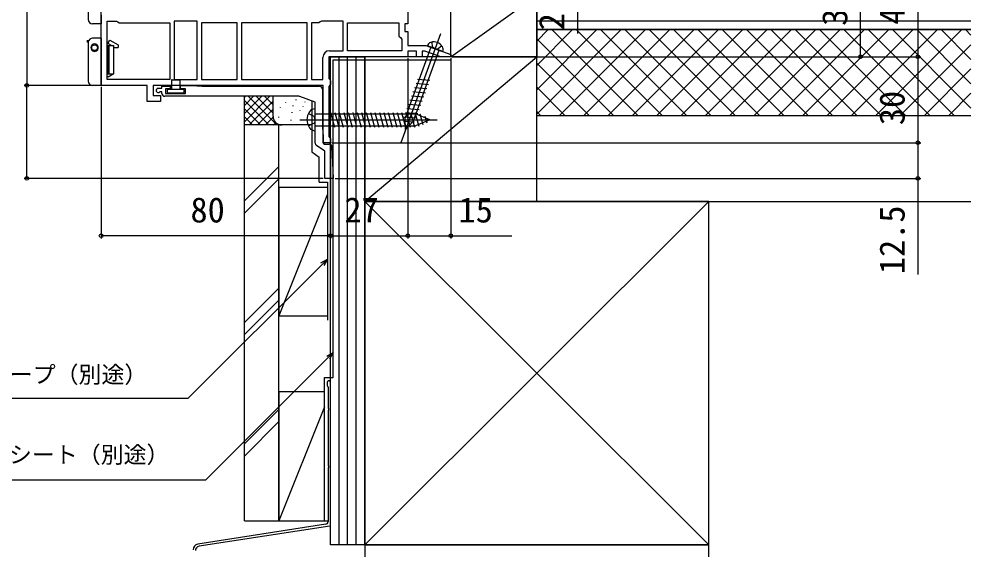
# Model space of a CAD drawing. Units: millimetres, scale not verified. Extents: x -525 to 525, y -785 to 781.
# Drawn here: x -353.7 to -21.6, y -217 to -31.6 of the extents above; entities that cross this region are included whole.
import ezdxf
from ezdxf.enums import TextEntityAlignment as Align

# ---------------------------------------------------------------- set-up
doc = ezdxf.new("R2010")
doc.units = ezdxf.units.MM
doc.header["$LTSCALE"] = 4
for name, color, linetype in [('0-2_YKK_11', 7, 'Continuous'), ('0-5_YKK_13', 4, 'Continuous'), ('0-7_YKK_D', 6, 'Continuous'), ('0-9_YSS_K', 3, 'Continuous'), ('0-A_YSS_KE', 3, 'Continuous')]:
    doc.layers.add(name, color=color, linetype=linetype)
doc.styles.add('ＭＳ ゴシック', font='')
doc.styles.get('ＭＳ ゴシック').set_extended_font_data('MS Gothic')

msp = doc.modelspace()

# ---------------------------------------------------------------- linework, layer by layer
at = {"layer": '0-2_YKK_11'}
msp.add_line((-256.072, -58.564), (-302.9, -58.564), dxfattribs=at)
for points in [[(-247.6, -54.764), (-306.9, -54.764), (-306.9, -58.264), (-304.4, -58.264), (-304.4, -60.364), (-309, -60.364), (-309, -54.764), (-325.1, -54.764), (-325.1, -6.814)], [(-218.1, -7.764), (-218.1, -33.264), (-219.1, -33.264), (-219.1, -35.964), (-218.1, -35.964), (-218.1, -40.764), (-211.755, -40.764), (-203.042, -43.935), (-203.189, -44.764), (-206.612, -44.764), (-212.107, -42.764), (-213.1, -42.764), (-213.1, -44.764), (-215.1, -44.764), (-215.1, -42.764), (-218.1, -42.764), (-218.1, -44.764), (-245.6, -44.764), (-245.6, -52.298), (-245.35, -52.731), (-245.1, -53.164), (-245.1, -54.264), (-245.35, -54.697), (-245.6, -55.13), (-245.6, -72.598), (-245.35, -73.031), (-245.1, -73.464), (-245.1, -74.764), (-247.6, -74.764), (-247.6, -54.764)], [(-245.4, -42.664), (-240.6, -42.664), (-240.6, -32.264), (-248.174, -32.264), (-248.632, -32.564), (-249.09, -32.864), (-251.7, -32.864)], [(-251.7, -32.864), (-251.7, -52.664), (-247.7, -52.664), (-247.7, -44.964)], [(-305.15, -55.764), (-303.9, -55.764), (-303.9, -55.064), (-301, -55.064), (-301, -55.964), (-302.7, -55.964), (-302.7, -57.564), (-295.7, -57.564), (-295.7, -55.964), (-297.4, -55.964), (-297.4, -54.764), (-293.4, -54.764), (-289.971, -55.064), (-248.9, -55.064)], [(-247.9, -56.064), (-247.9, -69.335), (-247.6, -72.764), (-247.6, -74.972), (-247.184, -75.264), (-245.56, -75.264)], [(-303.9, -57.564), (-303.9, -56.964), (-304.416, -56.964), (-304.626, -57.05)], [(-250.4, -74.933), (-250.4, -60.564), (-255.73, -58.624)], [(-244.56, -76.222), (-244.1, -87.264), (-247.1, -87.264), (-247.1, -77.764), (-249.974, -75.752)]]:
    msp.add_lwpolyline(points, dxfattribs=at)
for points in [[(-301.1, -52.664), (-323, -52.664), (-323, -32.264), (-319.727, -32.264), (-319.269, -32.564), (-318.811, -32.864), (-301.1, -32.864)], [(-299.6, -32.264), (-299.6, -52.664), (-291.6, -52.664), (-291.6, -32.264)], [(-290.1, -32.864), (-290.1, -52.664), (-277.6, -52.664), (-277.6, -32.864)], [(-253.2, -32.864), (-276.1, -32.864), (-276.1, -52.664), (-253.2, -52.664)], [(-220.2, -42.664), (-239.1, -42.664), (-239.1, -32.864), (-221.2, -32.864), (-221.2, -37.564), (-220.7, -38.064), (-220.2, -38.564)]]:
    msp.add_lwpolyline(points, close=True, dxfattribs=at)
for centre, radius, start, end in [((-245.4, -44.964), 2.3, 90.00001, 179.99999), ((-305.15, -56.514), 0.75, 90.00002, 314.41533), ((-248.9, -56.064), 1, 0.00001, 89.99999), ((-302.9, -57.564), 1, 180.00001, 269.99999), ((-256.072, -59.564), 1, 70.00005, 90.00006), ((-249.4, -74.933), 1, 180.00003, 235.00002), ((-245.56, -76.264), 1, 2.38595, 90.00002)]:
    msp.add_arc(centre, radius, start, end, dxfattribs=at)
at = {"layer": '0-5_YKK_13'}
for p, q in [((-329.6, -18.264), (-329.6, -31.764)), ((-325.1, -30.264), (-325.1, -33.264)), ((-325.1, -33.264), (-328.1, -33.264)), ((-329.85, -39.067), (-329.427, -39.067)), ((-329.587, -39.567), (-329.85, -39.567)), ((-329.6, -39.767), (-329.6, -53.267)), ((-325.1, -38.267), (-328.1, -38.267)), ((-325.1, -38.267), (-325.1, -51.767)), ((-322.6, -39.867), (-322.081, -38.967)), ((-322.081, -38.967), (-319.197, -40.632)), ((-206.704, -36.705), (-220.57, -74.801)), ((-209.738, -39.633), (-209.552, -41.27)), ((-328.697, -41.567), (-328.397, -41.567)), ((-327.397, -42.567), (-327.397, -42.867)), ((-323, -39.867), (-322.6, -39.867)), ((-323, -40.067), (-322.6, -40.067)), ((-323, -40.767), (-320.697, -40.767)), ((-322.6, -39.867), (-322.6, -40.067)), ((-322.6, -40.067), (-321.388, -40.767)), ((-322.6, -40.767), (-322.6, -50.767)), ((-322.37, -40.767), (-322.37, -50.767)), ((-320.697, -50.767), (-320.697, -40.767)), ((-320.697, -41.567), (-319.197, -41.567)), ((-319.197, -40.632), (-319.197, -41.567)), ((-210.056, -41.382), (-219.037, -66.057)), ((-216.124, -67.117), (-207.143, -42.442)), ((-205.921, -42.887), (-211.278, -40.938)), ((-208.599, -41.912), (-209.552, -41.27)), ((-208.599, -41.912), (-207.457, -42.032)), ((-206.262, -40.898), (-207.457, -42.032)), ((-325.1, -51.767), (-325.1, -54.767)), ((-323, -50.767), (-320.697, -50.767)), ((-322.6, -51.767), (-323, -51.767)), ((-322.6, -51.767), (-320.868, -50.767)), ((-300.6, -53.064), (-300.6, -56.164)), ((-300.3, -52.764), (-297.9, -52.764)), ((-297.6, -53.064), (-297.6, -56.164)), ((-214.707, -52.552), (-210.375, -52.931)), ((-325.1, -54.767), (-328.1, -54.767)), ((-302.1, -56.464), (-302.1, -57.064)), ((-296.4, -56.164), (-301.8, -56.164)), ((-296.1, -57.064), (-296.1, -56.464)), ((-215.769, -55.471), (-211.437, -55.85)), ((-215.238, -54.012), (-210.906, -54.391)), ((-301.8, -57.364), (-296.4, -57.364)), ((-216.831, -58.389), (-212.5, -58.768)), ((-216.3, -56.93), (-211.969, -57.309)), ((-250.4, -70.564), (-250.4, -62.964)), ((-218.425, -62.767), (-214.093, -63.146)), ((-217.894, -61.308), (-213.562, -61.687)), ((-217.362, -59.849), (-213.031, -60.228)), ((-252.792, -64.614), (-250.673, -65.67)), ((-250.4, -66.764), (-250.673, -65.67)), ((-250.4, -64.664), (-215.47, -64.664)), ((-245.102, -64.164), (-243.708, -69.364)), ((-243.549, -64.164), (-242.155, -69.364)), ((-241.996, -64.164), (-240.603, -69.364)), ((-240.443, -64.164), (-239.05, -69.364)), ((-238.89, -64.164), (-237.497, -69.364)), ((-237.337, -64.164), (-235.944, -69.364)), ((-235.784, -64.164), (-234.391, -69.364)), ((-234.231, -64.164), (-232.838, -69.364)), ((-232.678, -64.164), (-231.285, -69.364)), ((-231.125, -64.164), (-229.732, -69.364)), ((-229.573, -64.164), (-228.179, -69.364)), ((-228.02, -64.164), (-226.626, -69.364)), ((-226.467, -64.164), (-225.073, -69.364)), ((-224.914, -64.164), (-223.52, -69.364)), ((-223.361, -64.164), (-221.968, -69.364)), ((-221.808, -64.164), (-220.415, -69.364)), ((-220.255, -64.164), (-218.862, -69.364)), ((-219.487, -65.686), (-215.155, -66.065)), ((-218.86, -70.103), (-219.037, -66.057)), ((-218.956, -64.226), (-214.624, -64.605)), ((-218.702, -64.164), (-217.309, -69.364)), ((-217.149, -64.164), (-215.756, -69.364)), ((-215.596, -64.164), (-214.307, -68.977)), ((-210.4, -66.764), (-215.47, -64.664)), ((-213.894, -64.721), (-212.909, -68.398)), ((-212.147, -65.445), (-211.511, -67.819)), ((-255.8, -66.764), (-207.9, -66.764)), ((-252.792, -68.914), (-250.673, -67.857)), ((-250.4, -66.764), (-250.673, -67.857)), ((-250.4, -68.864), (-215.47, -68.864)), ((-219.538, -67.187), (-215.746, -67.519)), ((-219.472, -68.698), (-217.023, -68.913)), ((-218.86, -70.103), (-216.124, -67.117)), ((-210.4, -66.764), (-215.47, -68.864))]:
    msp.add_line(p, q, dxfattribs=at)
msp.add_circle((-327.397, -41.567), 1, dxfattribs=at)
for centre, radius, start, end in [((-328.1, -31.764), 1.5, 180, 270), ((-329.85, -39.317), 0.25, 90, 270), ((-328.1, -39.767), 1.5, 172.33774, 180), ((-328.1, -39.767), 1.5, 90, 172.33774), ((-209.472, -41.531), 1.9, 109.34333, 161.81089), ((-208.976, -42.946), 3.4, 30.65667, 109.34333), ((-327.397, -41.567), 1.3, 90, 349.20268), ((-327.397, -41.567), 1.3, 349.20268, 90), ((-207.685, -42.181), 1.9, 338.18911, 30.65667), ((-300.3, -53.064), 0.3, 90, 180), ((-297.9, -53.064), 0.3, 0, 90), ((-328.1, -53.267), 1.5, 180, 270), ((-301.8, -56.464), 0.3, 90, 180), ((-296.4, -56.464), 0.3, 0, 90), ((-301.8, -57.064), 0.3, 180, 270), ((-296.4, -57.064), 0.3, 270, 0), ((-250.449, -65.363), 2.4, 88.83014, 144.29996), ((-248.5, -66.764), 4.8, 144.29996, 215.70004), ((-250.449, -68.164), 2.4, 215.70004, 271.16986)]:
    msp.add_arc(centre, radius, start, end, dxfattribs=at)
at = {"layer": '0-7_YKK_D'}
for p, q in [((-351, -5.764), (-351, -54.764)), ((-60.1, -44.764), (-60.1, -5.764)), ((-40.1, -4.764), (-40.1, -44.764)), ((-158.9, -8.264), (-158.9, -36.591)), ((-218.1, -45.264), (-218.1, -108.264)), ((-218.1, -45.264), (-218.1, -108.264)), ((-203.1, -45.264), (-203.1, -108.264)), ((-202.6, -44.764), (-39.1, -44.764)), ((-202.6, -44.764), (-39.1, -44.764)), ((-202.6, -44.764), (-59.1, -44.764)), ((-40.1, -44.764), (-40.1, -74.764)), ((-325.6, -54.764), (-352, -54.764)), ((-325.6, -54.764), (-352, -54.764)), ((-351, -87.264), (-351, -54.764)), ((-325.1, -55.264), (-325.1, -108.264)), ((-245.1, -75.264), (-245.1, -108.264)), ((-245.1, -75.264), (-245.1, -108.264)), ((-244.6, -74.764), (-39.1, -74.764)), ((-244.6, -74.764), (-39.1, -74.764)), ((-247.6, -87.264), (-352, -87.264)), ((-243.4, -87.264), (-39.1, -87.264)), ((-245.1, -107.264), (-325.1, -107.264)), ((-245.1, -107.264), (-218.1, -107.264))]:
    msp.add_line(p, q, dxfattribs=at)
for points in [[(-40.1, -74.764), (-40.1, -87.264), (-40.1, -120.814)], [(-218.1, -107.264), (-203.1, -107.264), (-181.823, -107.264)], [(-246.1, -115.401), (-247.904, -117.204), (-294.85, -164.151), (-381.674, -164.151)], [(-248.387, -116.721), (-246.1, -115.401), (-247.42, -117.687)], [(-244.1, -148.03), (-245.904, -149.833), (-288.684, -192.613), (-370.166, -192.613)], [(-246.387, -149.35), (-244.1, -148.03), (-245.42, -150.316)]]:
    msp.add_lwpolyline(points, dxfattribs=at)
for centre in [(-60.1, -44.764), (-40.1, -44.764), (-40.1, -44.764), (-351, -54.764), (-351, -54.764), (-40.1, -74.764), (-40.1, -74.764), (-351, -87.264), (-40.1, -87.264), (-325.1, -107.264), (-245.1, -107.264), (-245.1, -107.264), (-218.1, -107.264), (-218.1, -107.264), (-203.1, -107.264)]:
    msp.add_circle(centre, 0.637, dxfattribs=at)
at = {"layer": '0-9_YSS_K'}
for p, q in [((-203.1, -44.764), (-203.1, -23.264)), ((-21.6, -32.264), (-173.1, -32.264)), ((-21.6, -35.264), (-173.1, -35.264)), ((-173.1, -35.264), (-21.6, -35.264)), ((-173.1, -95.264), (-173.1, -35.264)), ((-173.1, -39.29), (-169.074, -35.264)), ((-173.1, -47.775), (-160.589, -35.264)), ((-173.1, -56.261), (-152.104, -35.264)), ((-173.1, -64.746), (-143.618, -35.264)), ((-137.802, -65.264), (-167.802, -35.264)), ((-165.133, -65.264), (-135.133, -35.264)), ((-129.317, -65.264), (-159.317, -35.264)), ((-156.648, -65.264), (-126.648, -35.264)), ((-120.832, -65.264), (-150.832, -35.264)), ((-148.163, -65.264), (-118.163, -35.264)), ((-112.346, -65.264), (-142.346, -35.264)), ((-139.677, -65.264), (-109.677, -35.264)), ((-103.861, -65.264), (-133.861, -35.264)), ((-131.192, -65.264), (-101.192, -35.264)), ((-95.376, -65.264), (-125.376, -35.264)), ((-122.707, -65.264), (-92.707, -35.264)), ((-86.891, -65.264), (-116.891, -35.264)), ((-114.221, -65.264), (-84.221, -35.264)), ((-78.405, -65.264), (-108.405, -35.264)), ((-105.736, -65.264), (-75.736, -35.264)), ((-69.92, -65.264), (-99.92, -35.264)), ((-97.251, -65.264), (-67.251, -35.264)), ((-61.435, -65.264), (-91.435, -35.264)), ((-88.766, -65.264), (-58.766, -35.264)), ((-52.949, -65.264), (-82.949, -35.264)), ((-80.28, -65.264), (-50.28, -35.264)), ((-44.464, -65.264), (-74.464, -35.264)), ((-71.795, -65.264), (-41.795, -35.264)), ((-35.979, -65.264), (-65.979, -35.264)), ((-63.31, -65.264), (-33.31, -35.264)), ((-27.494, -65.264), (-57.494, -35.264)), ((-54.825, -65.264), (-24.825, -35.264)), ((-21.6, -62.672), (-49.008, -35.264)), ((-21.6, -54.186), (-40.523, -35.264)), ((-21.6, -45.701), (-32.038, -35.264)), ((-21.6, -37.216), (-23.552, -35.264)), ((-146.288, -65.264), (-173.1, -38.451)), ((-46.339, -65.264), (-21.6, -40.525)), ((-245.1, -44.764), (-233.1, -44.764)), ((-245.1, -215.264), (-245.1, -44.764)), ((-242.1, -215.264), (-242.1, -44.764)), ((-239.1, -215.264), (-239.1, -44.764)), ((-236.1, -215.264), (-236.1, -44.764)), ((-233.1, -95.264), (-173.1, -44.764)), ((-233.1, -215.264), (-233.1, -44.764)), ((-154.773, -65.264), (-173.1, -46.936)), ((-37.854, -65.264), (-21.6, -49.01)), ((-163.258, -65.264), (-173.1, -55.422)), ((-275.1, -68.564), (-275.1, -58.564)), ((-275.1, -67.422), (-266.243, -58.564)), ((-275.1, -64.593), (-269.071, -58.564)), ((-275.1, -61.765), (-271.899, -58.564)), ((-275.1, -58.936), (-274.728, -58.564)), ((-273.787, -58.564), (-263.787, -68.564)), ((-270.958, -58.564), (-265.1, -64.422)), ((-268.13, -58.564), (-265.1, -61.593)), ((-265.301, -58.564), (-265.1, -58.765)), ((-265.1, -65.564), (-265.1, -58.564)), ((-257.169, -59.656), (-257.169, -59.856)), ((-245.1, -65.564), (-245.1, -58.564)), ((-29.369, -65.264), (-21.6, -57.496)), ((-275.1, -60.079), (-266.615, -68.564)), ((-275.1, -62.907), (-269.444, -68.564)), ((-273.414, -68.564), (-265.1, -60.25)), ((-270.586, -68.564), (-265.1, -63.079)), ((-262.605, -62.421), (-262.605, -62.621)), ((-260.774, -60.564), (-260.774, -60.764)), ((-258.265, -61.753), (-258.265, -61.953)), ((-254.758, -62.087), (-254.758, -62.287)), ((-253.991, -60.452), (-253.991, -60.652)), ((-275.1, -65.735), (-272.272, -68.564)), ((-267.757, -68.564), (-265.083, -65.889)), ((-263.273, -65.759), (-263.273, -65.959)), ((-258.599, -64.09), (-258.599, -64.29)), ((-255.806, -63.487), (-255.806, -63.687)), ((-171.743, -65.264), (-173.1, -63.907)), ((-173.1, -65.264), (-21.6, -65.264)), ((-262.1, -68.564), (-275.1, -68.564)), ((-264.929, -68.564), (-264.134, -67.769)), ((-251.6, -68.564), (-262.1, -68.564)), ((-258.933, -66.76), (-258.933, -66.96)), ((-263.1, -83.106), (-275.1, -95.106)), ((-275.1, -99.349), (-263.1, -87.349)), ((-263.1, -90.264), (-246.1, -90.264)), ((-263.1, -90.264), (-263.1, -135.264)), ((-246.1, -92.764), (-263.1, -135.264)), ((-245.1, -162.264), (-245.1, -90.264)), ((-233.1, -215.264), (-113.1, -95.264)), ((-233.1, -95.264), (-113.1, -215.264)), ((-173.1, -95.264), (-21.6, -95.264)), ((-263.1, -125.532), (-275.1, -137.532)), ((-263.1, -129.775), (-275.1, -141.775)), ((-263.1, -135.264), (-246.1, -135.264)), ((-263.1, -167.959), (-275.1, -179.959)), ((-247.201, -167.039), (-263.1, -206.788)), ((-263.1, -172.201), (-275.1, -184.201)), ((-233.1, -215.264), (-245.1, -215.264))]:
    msp.add_line(p, q, dxfattribs=at)
msp.add_lwpolyline([(-203.1, -44.764), (-173.1, -23.264), (-173.1, -44.764)], close=True, dxfattribs=at)
msp.add_lwpolyline([(-247.201, -161.788), (-263.1, -161.788), (-263.1, -206.788), (-245.901, -206.788)], dxfattribs=at)
msp.add_arc((-262.1, -65.564), 3, 180, 270, dxfattribs=at)
at = {"layer": '0-A_YSS_KE'}
for p, q in [((-173.1, -35.264), (-173.1, -23.264)), ((-173.1, -35.264), (-21.6, -35.264)), ((-244.101, -45.764), (-203.1, -45.764)), ((-244.101, -156.825), (-244.101, -45.764)), ((-275.1, -206.789), (-275.1, -68.564)), ((-249.03, -88.564), (-249.03, -79.793)), ((-247.201, -156.825), (-244.101, -156.825)), ((-247.201, -206.788), (-247.201, -156.825)), ((-246.201, -158.468), (-246.201, -159.718)), ((-245.101, -208.347), (-245.101, -158.468)), ((-245.901, -160.106), (-245.901, -167.46)), ((-245.901, -168.377), (-245.901, -187.46)), ((-245.901, -188.377), (-245.901, -207.061)), ((-246.748, -208.049), (-291.319, -214.943)), ((-245.355, -208.643), (-290.929, -215.692)), ((-275.1, -206.789), (-263.1, -206.789))]:
    msp.add_line(p, q, dxfattribs=at)
for points in [[(-233.1, -44.764), (-233.1, -95.264), (-173.1, -95.264)], [(-173.1, -95.264), (-173.1, -44.764), (-233.1, -44.764)], [(-251.6, -59.994), (-251.6, -77.994), (-249.03, -79.793)], [(-263.1, -206.789), (-263.1, -68.564), (-275.1, -68.564)], [(-249.03, -88.564), (-246.1, -88.564), (-246.1, -136.764)]]:
    msp.add_lwpolyline(points, dxfattribs=at)
for points in [[(-113.1, -215.264), (-113.1, -95.264), (-233.1, -95.264), (-233.1, -215.264)], [(-113.1, -235.264), (-113.1, -215.264), (-233.1, -215.264), (-233.1, -235.264)]]:
    msp.add_lwpolyline(points, close=True, dxfattribs=at)
for centre, radius, start, end in [((-245.651, -158.468), 0.55, 359.99998, 180.00167), ((-246.001, -159.718), 0.2, 179.99694, 255.51968), ((-246.101, -160.106), 0.2, 360, 75.52165), ((-245.701, -167.46), 0.2, 180.00003, 246.42147), ((-245.701, -168.377), 0.2, 113.57855, 179.99998), ((-245.901, -167.918), 0.3, 293.57987, 66.42007), ((-245.701, -187.46), 0.2, 180.00003, 246.42147), ((-245.701, -188.377), 0.2, 113.57855, 179.99998), ((-245.901, -187.918), 0.3, 293.57987, 66.42007), ((-246.901, -207.061), 1, 278.79177, 359.99996), ((-245.401, -208.347), 0.3, 278.79177, 0.00003), ((-291.013, -216.919), 2, 98.79177, 182.86244), ((-290.7, -217.174), 1.5, 98.79177, 182.86244)]:
    msp.add_arc(centre, radius, start, end, dxfattribs=at)

# ---------------------------------------------------------------- texts
at = {"layer": '0-7_YKK_D', "style": 'ＭＳ ゴシック'}
for s, p in [('2.5', (-160.9, -35.477)), ('39', (-62.1, -33.957)), ('40', (-42.1, -33.491)), ('30', (-42.1, -68.627)), ('12.5', (-42.1, -120.655))]:
    msp.add_text(s, height=8.798, rotation=90, dxfattribs=at).set_placement(p, align=Align.BOTTOM_LEFT)
for s, height, p in [('80', 8.798, (-293.93, -105.264)), ('27', 8.798, (-240.225, -105.264)), ('15', 8.798, (-200.391, -105.264)), ('防水テープ（別途）', 5.865, (-380.984, -160.424)), ('防水シート（別途）', 5.865, (-373.262, -188.406))]:
    msp.add_text(s, height=height, dxfattribs=at).set_placement(p, align=Align.BOTTOM_LEFT)

doc.saveas('drawing.dxf')
